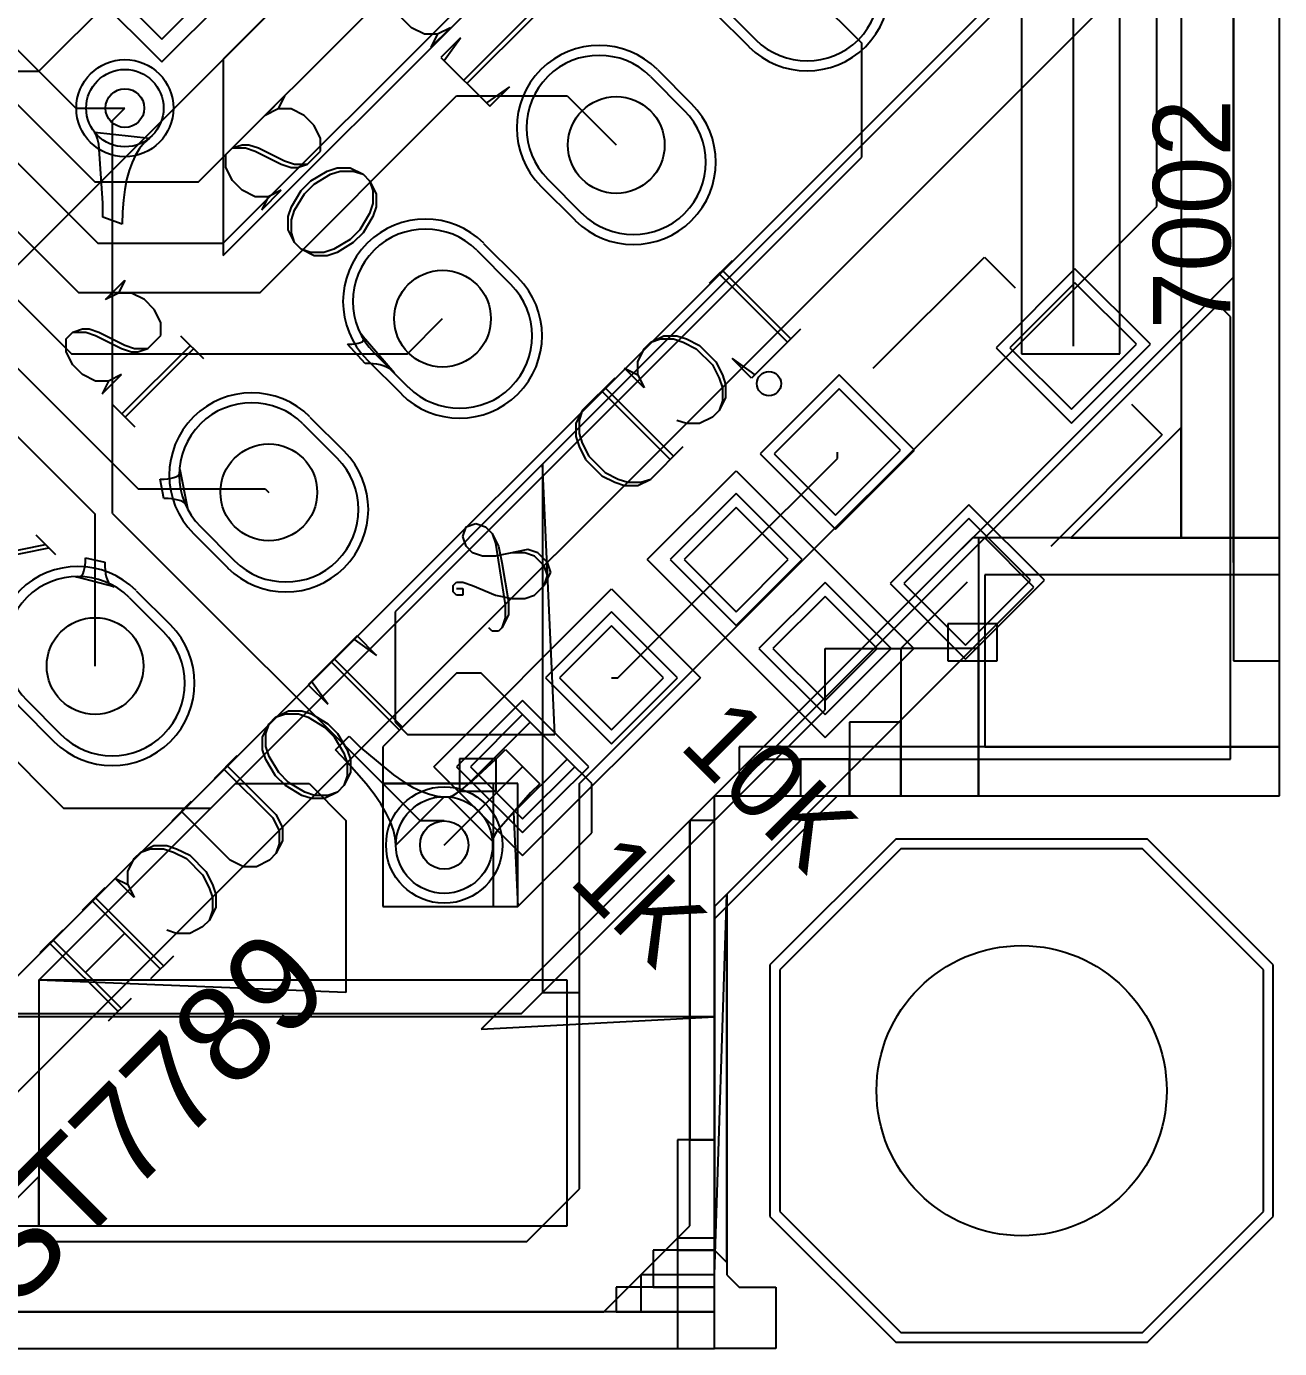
# Model space of a CAD drawing. Header units: millimetres. Extents: x 57.6 to 115.3, y 47.5 to 119.3.
# Drawn here: x 101.47 to 114.43, y 48.26 to 61.93 of the extents above; entities that cross this region are included whole.
import ezdxf

# ---------------------------------------------------------------- set-up
doc = ezdxf.new("R2010")
doc.units = ezdxf.units.MM
for name, color, linetype in [('BottomLayer', 5, 'Continuous'), ('BottomOverlay', 54, 'Continuous'), ('BottomSolder', 6, 'Continuous'), ('PadHoleLayer', 156, 'Continuous'), ('TopLayer', 1, 'Continuous'), ('TopOverlay', 2, 'Continuous'), ('TopSolder', 216, 'Continuous'), ('ViaHoleLayer', 16, 'Continuous')]:
    doc.layers.add(name, color=color, linetype=linetype)

msp = doc.modelspace()

# ---------------------------------------------------------------- linework, layer by layer
at = {"layer": 'BottomLayer'}
for p, q in [((113.95, 56.388), (113.95, 80.741)), ((113.95, 80.391), (113.95, 55.372)), ((114.427, 55.372), (114.427, 80.391)), ((113.157, 60.071), (113.157, 78.486)), ((101.6, 61.468), (107.569, 67.437)), ((108.839, 66.929), (103.505, 61.595)), ((103.505, 59.563), (110.109, 66.167)), ((112.268, 62.865), (106.807, 57.404)), ((113.157, 60.071), (113.157, 62.865)), ((108.658, 62.148), (109.011, 61.795)), ((103.505, 61.595), (103.505, 59.563)), ((100.642, 61.468), (101.6, 61.468)), ((107.923, 61.413), (108.276, 61.06)), ((102.362, 60.96), (102.489, 61.087)), ((102.362, 56.896), (102.362, 60.96)), ((102.192, 60.81), (102.176, 60.838)), ((102.176, 60.838), (102.742, 60.777)), ((102.207, 60.768), (102.192, 60.81)), ((102.22, 60.713), (102.207, 60.768)), ((102.261, 60.105), (102.22, 60.713)), ((102.689, 60.727), (102.641, 60.668)), ((102.742, 60.777), (102.689, 60.727)), ((102.599, 60.601), (102.563, 60.525)), ((102.641, 60.668), (102.599, 60.601)), ((102.532, 60.441), (102.507, 60.347)), ((102.563, 60.525), (102.532, 60.441)), ((102.507, 60.347), (102.487, 60.245)), ((106.862, 60.352), (107.215, 59.999)), ((102.487, 60.245), (102.473, 60.135)), ((102.262, 59.958), (102.261, 60.105)), ((102.473, 60.135), (102.465, 60.016)), ((107.188, 54.102), (113.157, 60.071)), ((107.188, 54.102), (113.157, 60.071)), ((102.462, 59.888), (102.262, 59.958)), ((102.465, 60.016), (102.462, 59.888)), ((106.127, 59.617), (106.48, 59.264)), ((108.331, 53.721), (113.95, 59.34)), ((113.95, 59.34), (113.95, 56.388)), ((113.792, 59.055), (109.093, 54.356)), ((113.919, 58.928), (113.792, 59.055)), ((113.919, 54.356), (113.919, 58.928)), ((105.066, 58.556), (105.419, 58.203)), ((104.33, 57.821), (104.684, 57.467)), ((106.807, 57.404), (105.283, 55.88)), ((106.807, 57.404), (106.807, 51.943)), ((106.934, 54.61), (106.807, 57.404)), ((106.807, 57.404), (106.807, 57.404)), ((102.362, 56.896), (105.537, 53.721)), ((103.27, 56.76), (103.623, 56.407)), ((111.379, 56.261), (111.379, 54.483)), ((114.427, 56.261), (111.379, 56.261)), ((114.427, 54.483), (114.427, 56.261)), ((102.534, 56.025), (102.888, 55.671)), ((105.283, 55.88), (105.283, 54.737)), ((113.95, 55.372), (114.427, 55.372)), ((101.474, 54.964), (101.827, 54.611)), ((105.283, 54.737), (105.41, 54.61)), ((104.667, 54.45), (104.808, 54.591)), ((104.808, 54.591), (104.93, 54.473)), ((105.41, 54.61), (106.934, 54.61)), ((104.785, 54.328), (104.667, 54.45)), ((104.93, 54.473), (105.265, 54.192)), ((108.839, 54.483), (108.839, 53.975)), ((114.427, 54.483), (108.839, 54.483)), ((111.379, 54.483), (114.427, 54.483)), ((114.427, 53.975), (114.427, 54.483)), ((104.985, 54.099), (104.785, 54.328)), ((109.093, 54.356), (113.919, 54.356)), ((105.265, 54.192), (105.366, 54.123)), ((101.6, 52.07), (103.632, 54.102)), ((103.632, 54.102), (104.394, 54.102)), ((104.394, 54.102), (104.775, 53.721)), ((105.066, 53.993), (104.985, 54.099)), ((105.156, 54.102), (105.156, 52.832)), ((106.299, 54.102), (105.156, 54.102)), ((105.366, 54.123), (105.462, 54.067)), ((105.462, 54.067), (105.552, 54.023)), ((105.552, 54.023), (105.637, 53.992)), ((106.299, 52.832), (106.299, 54.102)), ((107.188, 49.911), (107.188, 54.102)), ((107.188, 51.943), (107.188, 54.102)), ((105.135, 53.892), (105.066, 53.993)), ((105.191, 53.796), (105.135, 53.892)), ((105.791, 53.967), (105.291, 53.467)), ((105.637, 53.992), (105.717, 53.973)), ((105.717, 53.973), (105.791, 53.967)), ((108.585, 53.975), (109.855, 53.975)), ((109.855, 53.975), (108.585, 52.705)), ((108.585, 52.705), (108.585, 53.975)), ((108.839, 53.975), (114.427, 53.975)), ((105.235, 53.706), (105.191, 53.796)), ((104.775, 53.721), (104.775, 51.943)), ((105.266, 53.621), (105.235, 53.706)), ((105.285, 53.541), (105.266, 53.621)), ((105.537, 53.721), (105.791, 53.721)), ((108.331, 49.53), (108.331, 53.721)), ((108.331, 53.721), (108.331, 50.419)), ((108.585, 53.721), (108.331, 53.721)), ((108.585, 50.419), (108.585, 53.721)), ((105.291, 53.467), (105.285, 53.541)), ((110.51, 53.427), (109.26, 52.177)), ((113.01, 53.427), (110.51, 53.427)), ((114.26, 52.177), (113.01, 53.427)), ((108.712, 52.959), (108.585, 52.832)), ((108.585, 49.022), (108.712, 52.959)), ((108.712, 49.149), (108.712, 52.959)), ((108.712, 52.959), (108.712, 49.022)), ((105.156, 52.832), (106.299, 52.832)), ((108.585, 52.832), (108.585, 49.276)), ((109.26, 52.177), (109.26, 49.677)), ((114.26, 49.677), (114.26, 52.177)), ((101.6, 52.07), (101.6, 49.53)), ((107.061, 52.07), (101.6, 52.07)), ((104.775, 51.943), (101.6, 52.07)), ((107.061, 49.53), (107.061, 52.07)), ((106.807, 51.943), (107.188, 51.943)), ((108.204, 50.419), (108.204, 48.26)), ((108.585, 50.419), (108.204, 50.419)), ((108.331, 50.419), (108.585, 50.419)), ((108.585, 48.26), (108.585, 50.419)), ((101.6, 50.038), (101.092, 49.53)), ((101.6, 49.53), (101.6, 50.038)), ((106.645, 49.368), (107.188, 49.911)), ((109.26, 49.677), (110.51, 48.427)), ((113.01, 48.427), (114.26, 49.677)), ((101.092, 49.53), (101.6, 49.53)), ((101.6, 49.53), (107.061, 49.53)), ((107.442, 48.641), (108.331, 49.53)), ((66.837, 49.368), (106.645, 49.368)), ((108.204, 49.403), (108.204, 49.276)), ((108.585, 49.403), (108.204, 49.403)), ((108.585, 49.276), (108.585, 49.403)), ((107.95, 49.276), (107.95, 48.895)), ((108.585, 49.276), (107.95, 49.276)), ((108.204, 49.276), (108.585, 49.276)), ((108.585, 48.895), (108.585, 49.276)), ((108.585, 49.276), (108.712, 49.149)), ((107.823, 49.022), (107.823, 48.641)), ((108.585, 49.022), (107.823, 49.022)), ((108.585, 48.641), (108.585, 49.022)), ((108.585, 48.26), (108.585, 49.022)), ((108.712, 49.022), (108.839, 48.895)), ((107.569, 48.895), (107.569, 48.641)), ((108.585, 48.895), (107.569, 48.895)), ((107.95, 48.895), (108.585, 48.895)), ((108.585, 48.641), (108.585, 48.895)), ((108.839, 48.895), (109.22, 48.895)), ((109.22, 48.895), (109.22, 48.26)), ((64.643, 48.641), (107.442, 48.641)), ((108.585, 48.641), (66.802, 48.641)), ((107.569, 48.641), (108.585, 48.641)), ((107.823, 48.641), (108.585, 48.641)), ((108.585, 48.26), (108.585, 48.641)), ((110.51, 48.427), (113.01, 48.427)), ((66.802, 48.26), (108.585, 48.26)), ((108.204, 48.26), (108.585, 48.26)), ((109.22, 48.26), (108.585, 48.26))]:
    msp.add_line(p, q, dxfattribs=at)
for centre, radius in [((102.489, 61.087), 0.4), ((105.791, 53.467), 0.5)]:
    msp.add_circle(centre, radius, dxfattribs=at)
for centre, start, end in [((109.542, 62.325), 225, 45), ((107.392, 60.883), 45, 225), ((107.746, 60.529), 225, 45), ((105.596, 59.087), 45, 225), ((105.95, 58.733), 225, 45), ((103.8, 57.291), 45, 225), ((104.154, 56.937), 225, 45), ((102.004, 55.495), 45, 225), ((102.358, 55.141), 225, 45)]:
    msp.add_arc(centre, 0.75, start, end, dxfattribs=at)
at = {"layer": 'BottomOverlay'}
for p, q in [((105.993, 61.377), (106.7, 62.083)), ((105.451, 61.919), (105.35, 62.02)), ((106.026, 61.343), (106.733, 62.05)), ((105.585, 61.851), (105.451, 61.919)), ((105.72, 61.851), (105.585, 61.851)), ((105.653, 61.717), (105.855, 61.919)), ((105.72, 61.851), (105.653, 61.717)), ((105.855, 61.919), (105.72, 61.851)), ((105.959, 61.814), (105.757, 61.612)), ((105.791, 61.579), (105.959, 61.814)), ((105.757, 61.612), (106.262, 61.107)), ((106.464, 61.309), (106.228, 61.141)), ((106.262, 61.107), (106.464, 61.309)), ((103.938, 61.012), (104.14, 61.214)), ((104.14, 61.214), (104.073, 61.079)), ((104.073, 61.079), (103.938, 61.012)), ((104.207, 61.079), (104.073, 61.079)), ((104.342, 61.012), (104.207, 61.079)), ((104.443, 60.911), (104.342, 61.012)), ((104.51, 60.776), (104.443, 60.911)), ((103.601, 60.675), (103.702, 60.709)), ((103.702, 60.709), (103.77, 60.709)), ((103.77, 60.709), (103.871, 60.675)), ((104.51, 60.642), (104.51, 60.776)), ((103.534, 60.608), (103.601, 60.675)), ((103.534, 60.473), (103.534, 60.608)), ((103.601, 60.675), (103.736, 60.675)), ((103.736, 60.675), (103.837, 60.642)), ((103.837, 60.642), (104.106, 60.507)), ((103.871, 60.675), (104.14, 60.541)), ((104.376, 60.507), (104.51, 60.642)), ((103.601, 60.339), (103.534, 60.473)), ((104.106, 60.507), (104.207, 60.473)), ((104.14, 60.541), (104.241, 60.507)), ((104.207, 60.473), (104.275, 60.473)), ((104.241, 60.507), (104.376, 60.507)), ((104.275, 60.473), (104.376, 60.507)), ((104.413, 60.335), (104.581, 60.436)), ((104.581, 60.436), (104.682, 60.47)), ((104.615, 60.403), (104.716, 60.436)), ((104.682, 60.47), (104.817, 60.47)), ((104.716, 60.436), (104.85, 60.436)), ((104.817, 60.47), (104.951, 60.403)), ((104.85, 60.436), (104.951, 60.403)), ((103.702, 60.238), (103.601, 60.339)), ((104.312, 60.234), (104.413, 60.335)), ((104.345, 60.201), (104.446, 60.302)), ((104.446, 60.302), (104.615, 60.403)), ((104.951, 60.403), (105.019, 60.335)), ((105.019, 60.335), (105.086, 60.201)), ((105.019, 60.335), (105.052, 60.234)), ((103.837, 60.17), (103.702, 60.238)), ((103.972, 60.17), (103.837, 60.17)), ((103.904, 60.036), (104.106, 60.238)), ((103.972, 60.17), (103.904, 60.036)), ((104.106, 60.238), (103.972, 60.17)), ((104.211, 60.066), (104.312, 60.234)), ((104.244, 60.032), (104.345, 60.201)), ((105.052, 60.234), (105.052, 60.1)), ((105.086, 60.201), (105.086, 60.066)), ((104.177, 59.965), (104.211, 60.066)), ((104.211, 59.931), (104.244, 60.032)), ((105.052, 60.1), (105.019, 59.999)), ((105.086, 60.066), (105.052, 59.965)), ((104.177, 59.83), (104.177, 59.965)), ((104.211, 59.797), (104.211, 59.931)), ((105.019, 59.999), (104.918, 59.83)), ((105.052, 59.965), (104.951, 59.797)), ((104.244, 59.696), (104.177, 59.83)), ((104.244, 59.696), (104.211, 59.797)), ((104.918, 59.83), (104.817, 59.729)), ((104.951, 59.797), (104.85, 59.696)), ((104.312, 59.628), (104.244, 59.696)), ((104.446, 59.561), (104.312, 59.628)), ((104.413, 59.595), (104.312, 59.628)), ((104.648, 59.628), (104.547, 59.595)), ((104.817, 59.729), (104.648, 59.628)), ((104.85, 59.696), (104.682, 59.595)), ((104.547, 59.595), (104.413, 59.595)), ((104.581, 59.561), (104.446, 59.561)), ((104.682, 59.595), (104.581, 59.561)), ((108.767, 59.508), (108.531, 59.272)), ((108.632, 59.373), (109.339, 58.666)), ((108.666, 59.407), (109.373, 58.7)), ((102.287, 59.107), (102.489, 59.309)), ((102.489, 59.309), (102.422, 59.174)), ((102.422, 59.174), (102.287, 59.107)), ((102.556, 59.174), (102.422, 59.174)), ((102.691, 59.107), (102.556, 59.174)), ((102.792, 59.006), (102.691, 59.107)), ((102.859, 58.871), (102.792, 59.006)), ((101.95, 58.77), (102.051, 58.804)), ((102.051, 58.804), (102.119, 58.804)), ((102.119, 58.804), (102.22, 58.77)), ((102.859, 58.737), (102.859, 58.871)), ((109.474, 58.801), (108.969, 58.296)), ((101.883, 58.703), (101.95, 58.77)), ((101.883, 58.568), (101.883, 58.703)), ((101.95, 58.77), (102.085, 58.77)), ((102.085, 58.77), (102.186, 58.737)), ((102.186, 58.737), (102.455, 58.602)), ((102.22, 58.77), (102.489, 58.636)), ((102.725, 58.602), (102.859, 58.737)), ((103.065, 58.733), (103.3, 58.498)), ((107.858, 58.599), (107.925, 58.666)), ((107.925, 58.666), (108.06, 58.734)), ((107.925, 58.666), (108.026, 58.7)), ((108.026, 58.7), (108.161, 58.7)), ((108.06, 58.734), (108.195, 58.734)), ((108.161, 58.7), (108.262, 58.666)), ((108.195, 58.734), (108.296, 58.7)), ((108.262, 58.666), (108.397, 58.599)), ((108.296, 58.7), (108.43, 58.633)), ((101.95, 58.434), (101.883, 58.568)), ((102.455, 58.602), (102.556, 58.568)), ((102.459, 57.925), (103.166, 58.632)), ((102.489, 58.636), (102.59, 58.602)), ((102.492, 57.892), (103.199, 58.599)), ((102.556, 58.568), (102.624, 58.568)), ((102.59, 58.602), (102.725, 58.602)), ((102.624, 58.568), (102.725, 58.602)), ((107.791, 58.464), (107.858, 58.599)), ((108.397, 58.599), (108.565, 58.431)), ((108.43, 58.633), (108.599, 58.464)), ((102.051, 58.333), (101.95, 58.434)), ((107.858, 58.195), (107.656, 58.397)), ((107.656, 58.397), (107.791, 58.33)), ((107.791, 58.33), (107.791, 58.464)), ((108.565, 58.431), (108.632, 58.296)), ((108.599, 58.464), (108.666, 58.33)), ((108.969, 58.296), (108.767, 58.498)), ((108.767, 58.498), (109.003, 58.33)), ((102.186, 58.265), (102.051, 58.333)), ((102.321, 58.265), (102.186, 58.265)), ((102.253, 58.131), (102.455, 58.333)), ((102.321, 58.265), (102.253, 58.131)), ((102.455, 58.333), (102.321, 58.265)), ((107.555, 58.296), (107.218, 57.959)), ((107.791, 58.33), (107.858, 58.195)), ((108.632, 58.296), (108.666, 58.195)), ((108.666, 58.33), (108.7, 58.229)), ((107.42, 58.161), (108.127, 57.454)), ((107.454, 58.195), (108.161, 57.488)), ((108.666, 58.195), (108.666, 58.06)), ((108.7, 58.229), (108.7, 58.094)), ((102.358, 58.026), (102.593, 57.791)), ((108.7, 58.094), (108.632, 57.959)), ((108.666, 58.06), (108.632, 57.959)), ((107.218, 57.959), (107.151, 57.825)), ((107.218, 57.959), (107.185, 57.858)), ((107.185, 57.858), (107.185, 57.724)), ((108.296, 57.825), (108.195, 57.858)), ((108.565, 57.892), (108.43, 57.825)), ((108.632, 57.959), (108.565, 57.892)), ((107.151, 57.825), (107.151, 57.69)), ((107.185, 57.724), (107.218, 57.623)), ((108.43, 57.825), (108.296, 57.825)), ((107.151, 57.69), (107.185, 57.589)), ((107.185, 57.589), (107.252, 57.454)), ((107.218, 57.623), (107.286, 57.488)), ((107.925, 57.252), (108.262, 57.589)), ((107.252, 57.454), (107.42, 57.286)), ((107.286, 57.488), (107.454, 57.32)), ((107.42, 57.286), (107.555, 57.219)), ((107.454, 57.32), (107.589, 57.252)), ((107.555, 57.219), (107.656, 57.185)), ((107.589, 57.252), (107.69, 57.219)), ((107.656, 57.185), (107.791, 57.185)), ((107.69, 57.219), (107.824, 57.219)), ((107.791, 57.185), (107.925, 57.252)), ((107.824, 57.219), (107.925, 57.252)), ((105.983, 56.657), (106.017, 56.758)), ((106.017, 56.758), (106.118, 56.791)), ((106.118, 56.791), (106.219, 56.758)), ((106.219, 56.758), (106.286, 56.69)), ((101.568, 56.674), (101.77, 56.472)), ((106.017, 56.556), (105.983, 56.657)), ((106.286, 56.69), (106.353, 56.556)), ((106.286, 56.69), (106.32, 56.589)), ((100.996, 56.438), (101.669, 56.573)), ((101.03, 56.404), (101.703, 56.539)), ((106.084, 56.488), (106.017, 56.556)), ((106.185, 56.455), (106.084, 56.488)), ((106.32, 56.589), (106.421, 55.95)), ((106.656, 56.522), (106.32, 56.455)), ((106.353, 56.556), (106.387, 56.387)), ((106.623, 56.488), (106.488, 56.488)), ((106.724, 56.455), (106.623, 56.488)), ((106.757, 56.488), (106.656, 56.522)), ((106.858, 56.387), (106.757, 56.488)), ((106.32, 56.455), (106.185, 56.455)), ((106.387, 56.387), (106.454, 55.983)), ((106.825, 56.354), (106.724, 56.455)), ((106.858, 56.253), (106.825, 56.354)), ((106.892, 56.286), (106.858, 56.387)), ((106.825, 56.152), (106.892, 56.286)), ((106.825, 56.152), (106.858, 56.253)), ((105.882, 56.152), (105.916, 56.185)), ((105.882, 56.084), (105.882, 56.152)), ((105.916, 56.051), (105.882, 56.084)), ((105.916, 56.185), (105.983, 56.185)), ((105.916, 56.118), (105.983, 56.118)), ((105.983, 56.185), (106.084, 56.152)), ((105.983, 56.118), (105.983, 56.051)), ((106.084, 56.152), (106.32, 56.051)), ((106.724, 56.051), (106.825, 56.152)), ((105.983, 56.051), (105.916, 56.051)), ((106.32, 56.051), (106.488, 56.017)), ((106.421, 55.95), (106.421, 55.815)), ((106.454, 55.983), (106.454, 55.849)), ((106.488, 56.017), (106.623, 56.017)), ((106.623, 56.017), (106.724, 56.051)), ((106.454, 55.849), (106.387, 55.714)), ((106.421, 55.815), (106.387, 55.714)), ((106.286, 55.68), (106.252, 55.714)), ((106.353, 55.68), (106.286, 55.68)), ((106.387, 55.714), (106.353, 55.68)), ((104.889, 55.63), (104.384, 55.125)), ((104.855, 55.596), (105.091, 55.428)), ((105.091, 55.428), (104.889, 55.63)), ((104.653, 55.394), (105.36, 54.687)), ((104.62, 55.36), (105.327, 54.654)), ((104.384, 55.125), (104.586, 54.923)), ((104.586, 54.923), (104.418, 55.158)), ((104.047, 54.788), (104.182, 54.856)), ((104.182, 54.856), (104.317, 54.856)), ((104.317, 54.856), (104.418, 54.822)), ((103.913, 54.586), (103.98, 54.721)), ((103.946, 54.62), (103.98, 54.721)), ((103.98, 54.721), (104.047, 54.788)), ((104.047, 54.788), (104.148, 54.822)), ((104.148, 54.822), (104.283, 54.822)), ((104.283, 54.822), (104.384, 54.788)), ((104.384, 54.788), (104.552, 54.687)), ((104.418, 54.822), (104.586, 54.721)), ((104.586, 54.721), (104.687, 54.62)), ((105.461, 54.788), (105.226, 54.553)), ((103.913, 54.452), (103.913, 54.586)), ((103.946, 54.485), (103.946, 54.62)), ((104.552, 54.687), (104.653, 54.586)), ((104.653, 54.586), (104.754, 54.418)), ((104.687, 54.62), (104.788, 54.452)), ((103.946, 54.351), (103.913, 54.452)), ((103.98, 54.384), (103.946, 54.485)), ((104.754, 54.418), (104.788, 54.317)), ((104.788, 54.452), (104.822, 54.351)), ((103.647, 54.388), (103.411, 54.152)), ((103.546, 54.287), (104.051, 53.782)), ((104.047, 54.182), (103.946, 54.351)), ((104.081, 54.216), (103.98, 54.384)), ((104.788, 54.317), (104.788, 54.182)), ((104.822, 54.351), (104.822, 54.216)), ((103.512, 54.253), (104.017, 53.748)), ((104.148, 54.081), (104.047, 54.182)), ((104.182, 54.115), (104.081, 54.216)), ((104.822, 54.216), (104.754, 54.081)), ((104.788, 54.182), (104.754, 54.081)), ((104.317, 53.98), (104.148, 54.081)), ((104.35, 54.014), (104.182, 54.115)), ((104.451, 53.98), (104.35, 54.014)), ((104.687, 54.014), (104.552, 53.947)), ((104.687, 54.014), (104.586, 53.98)), ((104.754, 54.081), (104.687, 54.014)), ((103.175, 53.916), (102.973, 53.714)), ((104.418, 53.947), (104.317, 53.98)), ((104.552, 53.947), (104.418, 53.947)), ((104.586, 53.98), (104.451, 53.98)), ((103.579, 53.31), (103.074, 53.815)), ((104.017, 53.748), (104.084, 53.613)), ((104.051, 53.782), (104.118, 53.647)), ((104.084, 53.613), (104.084, 53.479)), ((104.118, 53.647), (104.118, 53.512)), ((102.654, 53.394), (102.788, 53.462)), ((102.788, 53.462), (102.923, 53.462)), ((102.923, 53.462), (103.024, 53.428)), ((104.118, 53.512), (104.051, 53.378)), ((104.084, 53.479), (104.051, 53.378)), ((102.519, 53.192), (102.586, 53.327)), ((102.586, 53.327), (102.654, 53.394)), ((102.654, 53.394), (102.755, 53.428)), ((102.755, 53.428), (102.889, 53.428)), ((102.889, 53.428), (102.99, 53.394)), ((102.99, 53.394), (103.125, 53.327)), ((103.024, 53.428), (103.159, 53.361)), ((103.125, 53.327), (103.293, 53.159)), ((103.159, 53.361), (103.327, 53.192)), ((104.051, 53.378), (103.983, 53.31)), ((102.519, 53.058), (102.519, 53.192)), ((103.327, 53.192), (103.394, 53.058)), ((103.714, 53.243), (103.579, 53.31)), ((103.849, 53.243), (103.714, 53.243)), ((103.983, 53.31), (103.849, 53.243)), ((102.586, 52.923), (102.384, 53.125)), ((102.384, 53.125), (102.519, 53.058)), ((102.519, 53.058), (102.586, 52.923)), ((103.293, 53.159), (103.361, 53.024)), ((103.394, 53.058), (103.428, 52.957)), ((102.283, 53.024), (102.048, 52.789)), ((102.182, 52.923), (102.889, 52.216)), ((103.361, 53.024), (103.394, 52.923)), ((103.394, 52.923), (103.394, 52.789)), ((103.428, 52.957), (103.428, 52.822)), ((102.149, 52.89), (102.856, 52.183)), ((103.428, 52.822), (103.361, 52.688)), ((103.394, 52.789), (103.361, 52.688)), ((103.361, 52.688), (103.293, 52.62)), ((101.846, 52.587), (101.61, 52.351)), ((102.485, 52.553), (102.081, 52.149)), ((103.024, 52.553), (102.923, 52.587)), ((103.159, 52.553), (103.024, 52.553)), ((103.293, 52.62), (103.159, 52.553)), ((101.711, 52.452), (102.418, 51.745)), ((101.745, 52.486), (102.452, 51.779)), ((102.99, 52.317), (102.755, 52.082)), ((102.553, 51.88), (102.317, 51.644))]:
    msp.add_line(p, q, dxfattribs=at)
at = {"layer": 'BottomSolder'}
for p, q in [((108.586, 62.077), (108.94, 61.723)), ((107.994, 61.485), (108.348, 61.131)), ((106.79, 60.281), (107.144, 59.927)), ((106.198, 59.689), (106.552, 59.335)), ((104.994, 58.485), (105.348, 58.131)), ((104.402, 57.893), (104.756, 57.539)), ((103.198, 56.689), (103.552, 56.335)), ((102.606, 56.097), (102.96, 55.743)), ((101.402, 54.892), (101.755, 54.539)), ((110.459, 53.529), (109.158, 52.228)), ((113.061, 53.529), (110.459, 53.529)), ((114.362, 52.228), (113.061, 53.529)), ((109.158, 52.228), (109.158, 49.626)), ((114.362, 49.626), (114.362, 52.228)), ((109.158, 49.626), (110.459, 48.325)), ((113.061, 48.325), (114.362, 49.626)), ((110.459, 48.325), (113.061, 48.325))]:
    msp.add_line(p, q, dxfattribs=at)
for centre, radius in [((102.489, 61.087), 0.502), ((105.791, 53.467), 0.602)]:
    msp.add_circle(centre, radius, dxfattribs=at)
for centre, start, end in [((109.542, 62.325), 225, 45), ((107.392, 60.883), 45, 225), ((107.746, 60.529), 225, 45), ((105.596, 59.087), 45, 225), ((105.95, 58.733), 225, 45), ((103.8, 57.291), 45, 225), ((104.154, 56.937), 225, 45), ((102.004, 55.495), 45, 225), ((102.358, 55.141), 225, 45)]:
    msp.add_arc(centre, 0.852, start, end, dxfattribs=at)
at = {"layer": 'PadHoleLayer'}
for centre, radius in [((107.569, 60.706), 0.5), ((105.773, 58.91), 0.5), ((103.977, 57.114), 0.5), ((102.181, 55.318), 0.5), ((111.76, 50.927), 1.5)]:
    msp.add_circle(centre, radius, dxfattribs=at)
at = {"layer": 'TopLayer'}
for p, q in [((113.411, 71.12), (113.411, 56.642)), ((114.427, 56.642), (114.427, 71.12)), ((91.858, 70.039), (102.208, 59.69)), ((91.505, 69.686), (102.008, 59.182)), ((91.151, 69.332), (101.936, 58.547)), ((90.798, 68.979), (102.626, 57.15)), ((103.251, 60.325), (111.76, 68.834)), ((90.444, 68.625), (102.181, 56.888)), ((103.505, 59.69), (110.617, 66.802)), ((96.412, 66.656), (101.981, 61.087)), ((96.012, 66.49), (102.177, 60.325)), ((111.76, 63.627), (111.76, 58.547)), ((112.776, 58.547), (112.776, 63.627)), ((112.295, 58.627), (112.295, 63.165)), ((109.365, 62.502), (110.109, 61.758)), ((108.658, 62.148), (109.011, 61.795)), ((110.109, 60.579), (110.109, 61.758)), ((107.923, 61.413), (108.276, 61.06)), ((103.886, 59.182), (105.918, 61.214)), ((105.918, 61.214), (107.061, 61.214)), ((107.061, 61.214), (107.569, 60.706)), ((101.981, 61.087), (102.489, 61.087)), ((103.378, 53.848), (110.109, 60.579)), ((102.177, 60.325), (103.251, 60.325)), ((106.862, 60.352), (107.215, 59.999)), ((102.208, 59.69), (103.505, 59.69)), ((106.127, 59.617), (106.48, 59.264)), ((112.312, 59.281), (111.64, 58.609)), ((112.949, 58.645), (112.312, 59.281)), ((102.008, 59.182), (103.886, 59.182)), ((105.41, 58.547), (105.773, 58.91)), ((104.87, 58.651), (104.9, 58.656)), ((104.9, 58.656), (104.924, 58.663)), ((104.924, 58.663), (104.941, 58.672)), ((104.948, 58.729), (104.933, 58.748)), ((104.933, 58.748), (105.277, 58.349)), ((104.941, 58.672), (104.952, 58.684)), ((104.956, 58.712), (104.948, 58.729)), ((104.952, 58.684), (104.957, 58.697)), ((104.957, 58.697), (104.956, 58.712)), ((101.936, 58.547), (105.41, 58.547)), ((104.791, 58.647), (104.834, 58.648)), ((104.974, 58.447), (104.791, 58.647)), ((104.834, 58.648), (104.87, 58.651)), ((105.066, 58.556), (105.419, 58.203)), ((111.64, 58.609), (112.277, 57.973)), ((111.76, 58.547), (112.776, 58.547)), ((112.277, 57.973), (112.949, 58.645)), ((105.017, 58.446), (104.974, 58.447)), ((105.056, 58.443), (105.017, 58.446)), ((105.093, 58.438), (105.056, 58.443)), ((105.127, 58.431), (105.093, 58.438)), ((105.159, 58.423), (105.127, 58.431)), ((105.188, 58.412), (105.159, 58.423)), ((105.214, 58.399), (105.188, 58.412)), ((105.238, 58.384), (105.214, 58.399)), ((105.258, 58.368), (105.238, 58.384)), ((105.277, 58.349), (105.258, 58.368)), ((109.873, 58.185), (109.201, 57.513)), ((110.509, 57.549), (109.873, 58.185)), ((104.33, 57.821), (104.684, 57.467)), ((113.411, 57.785), (112.268, 56.642)), ((113.411, 56.642), (113.411, 57.785)), ((108.809, 56.418), (109.855, 57.464)), ((109.201, 57.513), (109.837, 56.877)), ((109.837, 56.877), (110.509, 57.549)), ((109.855, 57.464), (109.855, 57.531)), ((103.017, 57.275), (103.035, 57.286)), ((103.035, 57.286), (103.048, 57.299)), ((103.048, 57.299), (103.057, 57.314)), ((103.057, 57.314), (103.06, 57.331)), ((103.06, 57.331), (103.058, 57.35)), ((103.058, 57.35), (103.138, 56.951)), ((102.626, 57.15), (103.941, 57.15)), ((102.854, 57.25), (102.896, 57.251)), ((102.893, 57.05), (102.854, 57.25)), ((102.896, 57.251), (102.934, 57.254)), ((102.934, 57.254), (102.966, 57.259)), ((102.966, 57.259), (102.994, 57.266)), ((102.994, 57.266), (103.017, 57.275)), ((103.941, 57.15), (103.977, 57.114)), ((102.936, 57.049), (102.893, 57.05)), ((102.975, 57.046), (102.936, 57.049)), ((103.009, 57.041), (102.975, 57.046)), ((103.04, 57.034), (103.009, 57.041)), ((103.067, 57.025), (103.04, 57.034)), ((103.089, 57.015), (103.067, 57.025)), ((103.108, 57.002), (103.089, 57.015)), ((102.181, 55.318), (102.181, 56.888)), ((103.122, 56.987), (103.108, 57.002)), ((103.132, 56.97), (103.122, 56.987)), ((103.138, 56.951), (103.132, 56.97)), ((108.809, 56.957), (108.27, 56.418)), ((109.348, 56.418), (108.809, 56.957)), ((103.27, 56.76), (103.623, 56.407)), ((111.216, 56.842), (110.544, 56.17)), ((111.853, 56.205), (111.216, 56.842)), ((111.252, 56.642), (106.172, 51.562)), ((111.379, 56.642), (111.252, 56.642)), ((111.315, 56.642), (111.315, 53.975)), ((114.427, 56.642), (111.315, 56.642)), ((111.887, 56.134), (111.379, 56.642)), ((112.268, 56.642), (113.411, 56.642)), ((113.411, 56.642), (114.427, 56.642)), ((114.427, 53.975), (114.427, 56.642)), ((102.072, 56.326), (102.077, 56.358)), ((102.077, 56.358), (102.08, 56.395)), ((102.08, 56.395), (102.081, 56.438)), ((102.081, 56.438), (102.281, 56.391)), ((102.281, 56.391), (102.282, 56.348)), ((102.282, 56.348), (102.29, 56.272)), ((107.587, 55.197), (108.809, 56.418)), ((108.27, 56.418), (108.809, 55.879)), ((108.809, 55.879), (109.348, 56.418)), ((102.379, 56.138), (101.981, 56.24)), ((101.981, 56.24), (102, 56.237)), ((102, 56.237), (102.017, 56.24)), ((102.017, 56.24), (102.032, 56.247)), ((102.032, 56.247), (102.045, 56.259)), ((102.045, 56.259), (102.056, 56.276)), ((102.056, 56.276), (102.065, 56.299)), ((102.065, 56.299), (102.072, 56.326)), ((102.29, 56.272), (102.297, 56.241)), ((102.297, 56.241), (102.305, 56.214)), ((102.305, 56.214), (102.316, 56.19)), ((111.181, 55.533), (111.853, 56.205)), ((102.316, 56.19), (102.329, 56.171)), ((102.329, 56.171), (102.344, 56.156)), ((102.344, 56.156), (102.361, 56.145)), ((102.361, 56.145), (102.379, 56.138)), ((108.585, 52.832), (111.887, 56.134)), ((110.51, 55.499), (111.199, 56.187)), ((110.544, 56.17), (111.181, 55.533)), ((102.534, 56.025), (102.888, 55.671)), ((109.728, 56.038), (109.189, 55.499)), ((110.267, 55.499), (109.728, 56.038)), ((107.521, 55.735), (106.982, 55.197)), ((108.059, 55.197), (107.521, 55.735)), ((110.998, 55.753), (110.998, 55.372)), ((111.506, 55.753), (110.998, 55.753)), ((111.506, 55.372), (111.506, 55.753)), ((109.189, 55.499), (109.728, 54.96)), ((109.728, 55.499), (110.51, 55.499)), ((109.728, 54.864), (109.728, 55.499)), ((109.728, 54.96), (110.267, 55.499)), ((110.51, 55.499), (110.51, 53.975)), ((111.315, 55.499), (110.51, 55.499)), ((110.998, 55.372), (111.506, 55.372)), ((111.315, 53.975), (111.315, 55.499)), ((105.918, 55.245), (105.156, 54.483)), ((106.172, 55.245), (105.918, 55.245)), ((106.553, 54.864), (106.172, 55.245)), ((100.584, 55.119), (101.855, 53.848)), ((106.982, 55.197), (107.521, 54.658)), ((107.521, 55.197), (107.587, 55.197)), ((107.521, 54.658), (108.059, 55.197)), ((101.474, 54.964), (101.827, 54.611)), ((106.68, 54.737), (106.553, 54.864)), ((106.59, 51.726), (109.728, 54.864)), ((106.032, 54.089), (106.68, 54.736)), ((106.601, 54.816), (106.063, 54.277)), ((107.14, 54.277), (106.601, 54.816)), ((106.68, 54.736), (106.68, 54.737)), ((109.982, 54.737), (109.982, 53.975)), ((110.51, 54.737), (109.982, 54.737)), ((110.51, 53.975), (110.51, 54.737)), ((105.156, 54.483), (105.156, 54.102)), ((106.329, 54.36), (106.425, 54.454)), ((106.425, 54.454), (106.778, 54.1)), ((105.949, 54.36), (105.949, 54.023)), ((106.329, 54.36), (105.949, 54.36)), ((106.091, 54.137), (106.329, 54.36)), ((106.329, 54.023), (106.329, 54.36)), ((107.061, 54.356), (106.507, 53.803)), ((107.315, 54.102), (107.061, 54.356)), ((109.474, 54.356), (109.474, 53.975)), ((109.982, 54.356), (109.474, 54.356)), ((109.982, 53.975), (109.982, 54.356)), ((105.791, 53.467), (106.601, 54.277)), ((106.063, 54.277), (106.601, 53.738)), ((106.601, 53.738), (107.14, 54.277)), ((105.156, 54.102), (105.156, 52.832)), ((106.553, 54.102), (105.156, 54.102)), ((105.156, 54.102), (106.019, 54.102)), ((105.887, 53.982), (105.926, 54.006)), ((105.926, 54.006), (105.973, 54.04)), ((105.949, 54.023), (106.329, 54.023)), ((105.973, 54.04), (106.091, 54.137)), ((106.019, 54.102), (106.032, 54.089)), ((106.684, 54.005), (106.33, 53.602)), ((106.553, 52.832), (106.553, 54.102)), ((106.778, 54.1), (106.684, 54.005)), ((107.315, 53.594), (107.315, 54.102)), ((105.833, 53.965), (105.856, 53.969)), ((106.289, 53.508), (105.833, 53.965)), ((105.856, 53.969), (105.887, 53.982)), ((109.474, 53.975), (109.982, 53.975)), ((109.982, 53.975), (110.51, 53.975)), ((110.51, 53.975), (111.315, 53.975)), ((111.315, 53.975), (114.427, 53.975)), ((101.855, 53.848), (103.378, 53.848)), ((106.507, 53.803), (106.553, 52.832)), ((106.33, 53.602), (106.306, 53.563)), ((106.553, 52.832), (107.315, 53.594)), ((105.791, 53.467), (105.791, 53.467)), ((106.293, 53.531), (106.289, 53.508)), ((106.306, 53.563), (106.293, 53.531)), ((110.51, 53.427), (109.26, 52.177)), ((113.01, 53.427), (110.51, 53.427)), ((114.26, 52.177), (113.01, 53.427)), ((105.156, 52.832), (106.553, 52.832)), ((108.585, 51.689), (108.585, 52.832)), ((109.26, 52.177), (109.26, 49.677)), ((114.26, 49.677), (114.26, 52.177)), ((98.589, 51.726), (106.59, 51.726)), ((108.585, 51.689), (99.06, 51.689)), ((106.172, 51.562), (108.585, 51.689)), ((108.585, 48.26), (108.585, 51.689)), ((109.26, 49.677), (110.51, 48.427)), ((113.01, 48.427), (114.26, 49.677)), ((110.51, 48.427), (113.01, 48.427)), ((99.06, 48.26), (108.585, 48.26))]:
    msp.add_line(p, q, dxfattribs=at)
for centre, radius in [((102.489, 61.087), 0.4), ((105.791, 53.467), 0.5)]:
    msp.add_circle(centre, radius, dxfattribs=at)
for centre, start, end in [((109.542, 62.325), 225, 45), ((107.392, 60.883), 45, 225), ((107.746, 60.529), 225, 45), ((105.596, 59.087), 45, 225), ((105.95, 58.733), 225, 45), ((103.8, 57.291), 45, 225), ((104.154, 56.937), 225, 45), ((102.004, 55.495), 45, 225), ((102.358, 55.141), 225, 45)]:
    msp.add_arc(centre, 0.75, start, end, dxfattribs=at)
at = {"layer": 'TopOverlay'}
for p, q in [((95.117, 53.204), (109.683, 67.77)), ((107.629, 57.162), (113.96, 63.493)), ((99.784, 50.517), (112.37, 63.103)), ((100.383, 49.917), (112.97, 62.503)), ((101.951, 62.484), (102.87, 61.565)), ((102.87, 61.565), (103.52, 62.215)), ((110.226, 58.397), (111.375, 59.546)), ((111.375, 59.546), (111.693, 59.228)), ((112.896, 58.026), (113.214, 57.708)), ((112.065, 56.559), (113.214, 57.708)), ((107.89, 56.418), (108.809, 57.337)), ((108.809, 57.337), (110.647, 55.499)), ((107.89, 56.418), (109.728, 54.58)), ((105.682, 54.277), (107.521, 56.116)), ((107.521, 56.116), (108.44, 55.197)), ((109.728, 54.58), (110.647, 55.499)), ((99.393, 48.927), (105.725, 55.258)), ((106.601, 53.358), (108.44, 55.197)), ((105.682, 54.277), (106.601, 53.358))]:
    msp.add_line(p, q, dxfattribs=at)
msp.add_circle((109.148, 58.238), 0.125, dxfattribs=at)
at = {"layer": 'TopSolder'}
for p, q in [((102.187, 62.484), (102.87, 61.801)), ((102.87, 61.801), (103.553, 62.484)), ((108.586, 62.077), (108.94, 61.723)), ((107.994, 61.485), (108.348, 61.131)), ((106.79, 60.281), (107.144, 59.927)), ((106.198, 59.689), (106.552, 59.335)), ((112.312, 59.425), (111.497, 58.609)), ((113.092, 58.645), (112.312, 59.425)), ((111.497, 58.609), (112.277, 57.829)), ((112.277, 57.829), (113.092, 58.645)), ((104.994, 58.485), (105.348, 58.131)), ((109.873, 58.329), (109.057, 57.513)), ((110.653, 57.549), (109.873, 58.329)), ((104.402, 57.893), (104.756, 57.539)), ((109.057, 57.513), (109.837, 56.733)), ((109.837, 56.733), (110.653, 57.549)), ((108.809, 57.101), (108.126, 56.418)), ((109.491, 56.418), (108.809, 57.101)), ((111.216, 56.985), (110.401, 56.17)), ((111.996, 56.205), (111.216, 56.985)), ((103.198, 56.689), (103.552, 56.335)), ((108.126, 56.418), (108.809, 55.736)), ((108.809, 55.736), (109.491, 56.418)), ((111.181, 55.39), (111.996, 56.205)), ((102.606, 56.097), (102.96, 55.743)), ((109.728, 56.182), (109.045, 55.499)), ((110.411, 55.499), (109.728, 56.182)), ((110.401, 56.17), (111.181, 55.39)), ((107.521, 55.879), (106.838, 55.197)), ((108.203, 55.197), (107.521, 55.879)), ((109.045, 55.499), (109.728, 54.816)), ((109.728, 54.816), (110.411, 55.499)), ((106.838, 55.197), (107.521, 54.514)), ((107.521, 54.514), (108.203, 55.197)), ((101.402, 54.892), (101.755, 54.539)), ((106.601, 54.96), (105.919, 54.277)), ((107.284, 54.277), (106.601, 54.96)), ((105.919, 54.277), (106.601, 53.595)), ((106.601, 53.595), (107.284, 54.277)), ((110.459, 53.529), (109.158, 52.228)), ((113.061, 53.529), (110.459, 53.529)), ((114.362, 52.228), (113.061, 53.529)), ((109.158, 52.228), (109.158, 49.626)), ((114.362, 49.626), (114.362, 52.228)), ((109.158, 49.626), (110.459, 48.325)), ((113.061, 48.325), (114.362, 49.626)), ((110.459, 48.325), (113.061, 48.325))]:
    msp.add_line(p, q, dxfattribs=at)
for centre, radius in [((102.489, 61.087), 0.502), ((105.791, 53.467), 0.602)]:
    msp.add_circle(centre, radius, dxfattribs=at)
for centre, start, end in [((109.542, 62.325), 225, 45), ((107.392, 60.883), 45, 225), ((107.746, 60.529), 225, 45), ((105.596, 59.087), 45, 225), ((105.95, 58.733), 225, 45), ((103.8, 57.291), 45, 225), ((104.154, 56.937), 225, 45), ((102.004, 55.495), 45, 225), ((102.358, 55.141), 225, 45)]:
    msp.add_arc(centre, 0.852, start, end, dxfattribs=at)
at = {"layer": 'ViaHoleLayer'}
for centre, radius in [((102.489, 61.087), 0.2), ((105.791, 53.467), 0.25)]:
    msp.add_circle(centre, radius, dxfattribs=at)

# ---------------------------------------------------------------- texts
at = {"layer": 'TopOverlay'}
for s, height, rotation, p in [('7002', 0.8, 90, (113.919, 58.801)), ('10K', 0.8, 315, (108.204, 54.483)), ('1K', 0.8, 315, (107.061, 53.086)), ('ST7789', 1, 45, (101.346, 48.641))]:
    msp.add_text(s, height=height, rotation=rotation, dxfattribs=at).set_placement(p)

doc.saveas('drawing.dxf')
